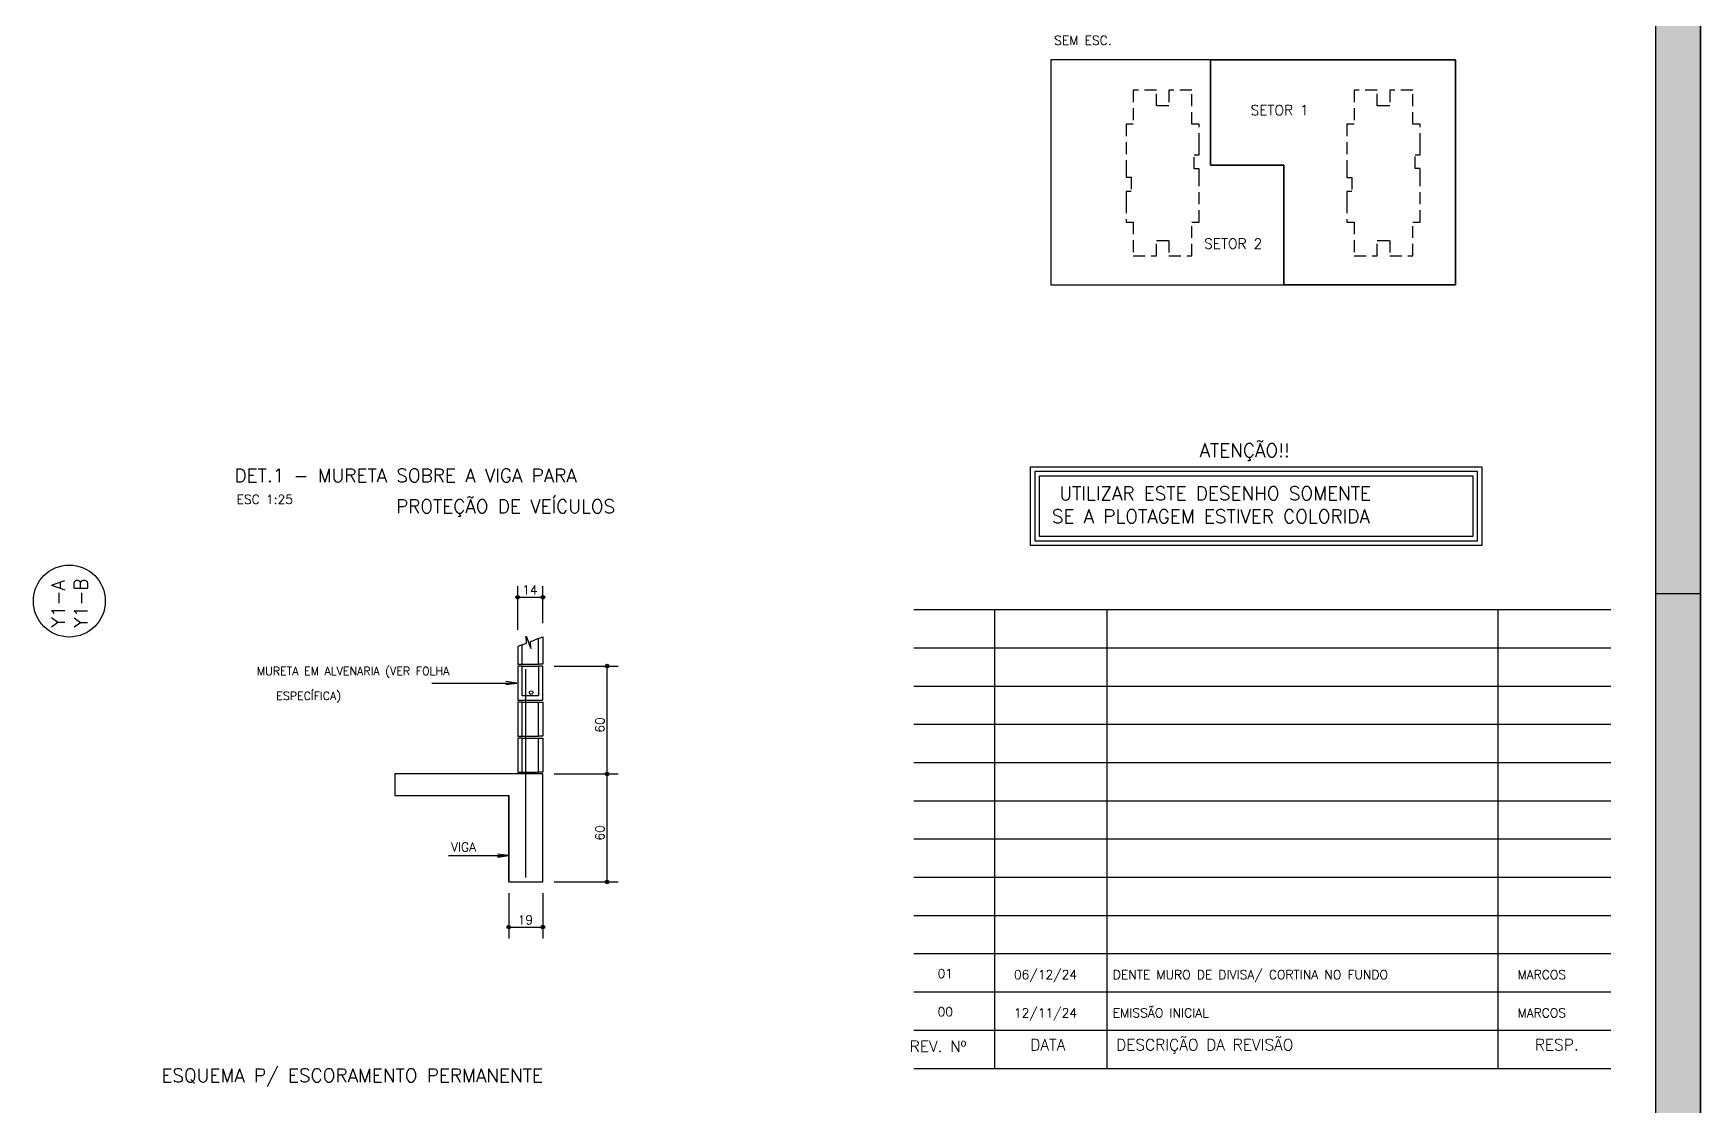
# Model space of a CAD drawing. Extents: x -9640 to 3028, y -572 to 5735.
# Drawn here: x 247 to 3028, y 801 to 2589 of the extents above; entities that cross this region are included whole.
import ezdxf

# ---------------------------------------------------------------- set-up
doc = ezdxf.new("R2010")
doc.units = 0
doc.header["$LTSCALE"] = 100
doc.header["$MEASUREMENT"] = 0
doc.linetypes.add('ESTILO_TQS_0002', pattern=[0.3, 0.2, -0.1])
doc.layers.get('0').update_dxf_attribs({"color": 245, "linetype": 'CONTINUOUS'})
for name, color, linetype in [('01', 7, 'CONTINUOUS'), ('104', 5, 'CONTINUOUS'), ('132', 7, 'CONTINUOUS'), ('16', 5, 'CONTINUOUS'), ('18', 4, 'CONTINUOUS'), ('210', 7, 'ESTILO_TQS_0002'), ('221', 102, 'CONTINUOUS'), ('235', 7, 'CONTINUOUS'), ('30', 7, 'CONTINUOUS'), ('60', 7, 'CONTINUOUS'), ('TEX1', 7, 'CONTINUOUS')]:
    doc.layers.add(name, color=color, linetype=linetype)
doc.styles.get("Standard").update_dxf_attribs({"font": 'ROMANS.SHX'})

# ---------------------------------------------------------------- blocks, each defined once
blk = doc.blocks.new('DOT2', base_point=(2575.862793, -1123.101563))
for radius in [0.16, 0.08]:
    blk.add_circle((2575.862793, -1123.101563), radius)
blk = doc.blocks.new('LINCOR', base_point=(3.340557, 0.831553))
blk.add_lwpolyline([(3.340557, 0.831553), (3.673891, 0.831553), (3.840557, 1.331553), (3.840557, 0.331553), (4.007224, 0.831553), (4.340557, 0.831553)])

msp = doc.modelspace()

# ---------------------------------------------------------------- linework, layer by layer
for p, q in [((2952.924399, 1655.409286), (3027.924399, 1655.409286)), ((1715.424399, 1628.409286), (2877.924399, 1628.409286)), ((1850.424399, 863.409286), (1850.424399, 1628.409286)), ((2037.924399, 863.409286), (2037.924399, 1628.409286)), ((2690.424399, 863.409286), (2690.424399, 1628.409286)), ((1715.424399, 1564.659286), (2877.924399, 1564.659286)), ((1715.424399, 1500.909286), (2877.924399, 1500.909286)), ((1715.424399, 1437.159286), (2877.924399, 1437.159286)), ((1715.424399, 1373.409286), (2877.924399, 1373.409286)), ((1715.424399, 1309.659286), (2877.924399, 1309.659286)), ((1715.424399, 1245.909286), (2877.924399, 1245.909286)), ((1715.424399, 1182.159286), (2877.924399, 1182.159286)), ((1715.424399, 1118.409286), (2877.924399, 1118.409286)), ((1715.424399, 1054.659286), (2877.924399, 1054.659286)), ((1715.424399, 990.909286), (2877.924399, 990.909286)), ((1715.424399, 927.159286), (2877.924399, 927.159286)), ((1715.424399, 863.409286), (2877.924399, 863.409286))]:
    msp.add_line(p, q)
for points in [[(-9639.575601, -572.090714), (3027.924399, -572.090714), (3027.924399, 5735.409286), (-9639.575601, 5735.409286), (-9639.575601, -572.090714)], [(2952.924399, 5735.409286), (3027.924399, 5735.409286), (3027.924399, -572.090714), (2952.924399, -572.090714), (2952.924399, 5735.409286)], [(-9452.075601, -497.090714), (2952.924399, -497.090714), (2952.924399, 5660.409286), (-9452.075601, 5660.409286), (-9452.075601, -497.090714)], [(2619.036431, 2544.846119), (1944.036431, 2544.846119), (1944.036431, 2169.846119), (2619.036431, 2169.846119), (2619.036431, 2544.846119)], [(2210.211263, 2544.846119), (2210.211263, 2369.608619), (2332.836262, 2369.608619), (2332.836262, 2169.846119)]]:
    msp.add_lwpolyline(points)
at = {"layer": '01'}
for p, q in [((1096.8064, 1354.219148), (849.760543, 1354.219148)), ((1096.8064, 1174.219148), (1096.8064, 1354.219148)), ((849.760543, 1318.219148), (971.205806, 1318.219148)), ((971.205806, 1318.219148), (1039.8064, 1318.219148)), ((1039.8064, 1174.219148), (1039.8064, 1318.219148)), ((1039.8064, 1174.219148), (1096.8064, 1174.219148))]:
    msp.add_line(p, q, dxfattribs=at)
for points in [[(1910.321969, 1866.368756), (2662.747265, 1866.368756), (2662.747265, 1735.080119), (1910.321969, 1735.080119), (1910.321969, 1866.368756)], [(1917.821969, 1858.868756), (2655.247265, 1858.868756), (2655.247265, 1742.580119), (1917.821969, 1742.580119), (1917.821969, 1858.868756)], [(1925.321969, 1851.368756), (2647.747265, 1851.368756), (2647.747265, 1750.080119), (1925.321969, 1750.080119), (1925.321969, 1851.368756)]]:
    msp.add_lwpolyline(points, dxfattribs=at)
at = {"layer": '104'}
msp.add_lwpolyline([(1910.321969, 1866.368756), (2662.747265, 1866.368756), (2662.747265, 1735.080119), (1910.321969, 1735.080119), (1910.321969, 1866.368756)], dxfattribs=at)
at = {"layer": '132'}
for p, q in [((1089.3064, 1579.940504), (1083.022629, 1577.58409)), ((1062.3064, 1537.219148), (1089.3064, 1537.219148)), ((1062.3064, 1534.219148), (1089.3064, 1534.219148)), ((1062.3064, 1474.219148), (1089.3064, 1474.219148)), ((1062.3064, 1417.219148), (1089.3064, 1417.219148)), ((1062.3064, 1414.219148), (1089.3064, 1414.219148)), ((1062.3064, 1357.219148), (1089.3064, 1357.219148))]:
    msp.add_line(p, q, dxfattribs=at)
for points in [[(1062.3064, 1537.219148), (1062.3064, 1569.815504), (1054.8064, 1567.003004), (1054.8064, 1537.219148), (1062.3064, 1537.219148)], [(1089.3064, 1537.219148), (1089.3064, 1579.940504), (1096.8064, 1582.753004), (1096.8064, 1537.219148), (1089.3064, 1537.219148)], [(1096.8064, 1477.219148), (1096.8064, 1534.219148), (1089.3064, 1534.219148), (1089.3064, 1484.719148), (1062.3064, 1484.719148), (1062.3064, 1534.219148), (1054.8064, 1534.219148), (1054.8064, 1477.219148), (1096.8064, 1477.219148)], [(1062.3064, 1417.219148), (1062.3064, 1474.219148), (1054.8064, 1474.219148), (1054.8064, 1417.219148), (1062.3064, 1417.219148)], [(1089.3064, 1417.219148), (1089.3064, 1474.219148), (1096.8064, 1474.219148), (1096.8064, 1417.219148), (1089.3064, 1417.219148)], [(1062.3064, 1357.219148), (1062.3064, 1414.219148), (1054.8064, 1414.219148), (1054.8064, 1357.219148), (1062.3064, 1357.219148)], [(1089.3064, 1357.219148), (1089.3064, 1414.219148), (1096.8064, 1414.219148), (1096.8064, 1357.219148), (1089.3064, 1357.219148)]]:
    msp.add_lwpolyline(points, dxfattribs=at)
at = {"layer": '18'}
msp.add_circle((306.876232, 1642.596), 60, dxfattribs=at)
at = {"layer": '210'}
for points in [[(2069.511465, 2309.346119), (2069.511465, 2274.546119), (2081.511431, 2274.546119), (2081.511431, 2217.921119), (2120.061431, 2217.921119), (2120.061431, 2243.646119), (2140.761431, 2243.646119), (2140.761431, 2217.921119), (2179.311431, 2217.921119), (2179.311431, 2274.546119), (2191.311465, 2274.546119), (2191.311431, 2343.096119), (2191.311431, 2343.096119), (2191.311431, 2362.971119), (2183.061431, 2362.971119), (2183.061431, 2386.445547), (2191.311431, 2386.445547), (2191.311431, 2402.796119), (2191.311431, 2402.796119), (2191.311465, 2437.596119), (2179.311431, 2437.596119), (2179.311431, 2494.221119), (2140.761431, 2494.221119), (2140.761431, 2468.496118), (2120.061431, 2468.496118), (2120.061431, 2494.221119), (2081.511431, 2494.221119), (2081.511431, 2437.596119), (2069.511465, 2437.596119), (2069.511465, 2369.046119), (2069.511431, 2369.046119), (2069.511431, 2349.171119), (2077.761431, 2349.171119), (2077.761431, 2325.69669), (2069.511431, 2325.69669), (2069.511431, 2309.346119), (2069.511465, 2309.346119)], [(2438.023965, 2309.346119), (2438.023965, 2274.546119), (2450.023931, 2274.546119), (2450.023931, 2217.921119), (2488.573931, 2217.921119), (2488.573931, 2243.646119), (2509.273931, 2243.646119), (2509.273931, 2217.921119), (2547.823931, 2217.921119), (2547.823931, 2274.546119), (2559.823965, 2274.546119), (2559.823931, 2343.096119), (2559.823931, 2343.096119), (2559.823931, 2363.796128), (2551.573931, 2363.796128), (2551.573931, 2386.445547), (2559.823931, 2386.445547), (2559.823931, 2402.796119), (2559.823931, 2402.796119), (2559.823965, 2437.596119), (2547.823931, 2437.596119), (2547.823931, 2494.221119), (2509.273931, 2494.221119), (2509.273931, 2468.496118), (2488.573931, 2468.496118), (2488.573931, 2494.221119), (2450.023931, 2494.221119), (2450.023931, 2437.596119), (2438.023965, 2437.596119), (2438.023965, 2369.046119), (2438.023931, 2369.046119), (2438.023931, 2348.796128), (2446.273931, 2348.796128), (2446.273931, 2325.69669), (2438.023931, 2325.69669), (2438.023931, 2309.346119), (2438.023965, 2309.346119)]]:
    msp.add_lwpolyline(points, dxfattribs=at)
at = {"layer": '221'}
for p, q in [((1054.8064, 1594.485178), (1054.8064, 1667.615486)), ((1054.8064, 1648.865486), (1096.8064, 1648.865486)), ((1096.8064, 1605.653935), (1096.8064, 1667.615486)), ((1115.5564, 1534.219148), (1222.624425, 1534.219148)), ((1203.874425, 1354.219148), (1203.874425, 1534.219148)), ((1115.5564, 1354.219148), (1222.624425, 1354.219148)), ((1203.874425, 1174.219148), (1203.874425, 1354.219148)), ((1115.5564, 1174.219148), (1222.624425, 1174.219148)), ((1039.8064, 1155.469148), (1039.8064, 1080.167189)), ((1096.8064, 1155.469148), (1096.8064, 1080.167189)), ((1039.8064, 1098.917189), (1096.8064, 1098.917189))]:
    msp.add_line(p, q, dxfattribs=at)
for points in [[(911.649074, 1505.813972), (1053.533191, 1505.813972), (1034.9436, 1503.366606), (1053.533191, 1505.813972), (1034.9436, 1508.261338)], [(939.614372, 1218.112398), (1039.8064, 1218.112398), (1021.216809, 1215.665032), (1039.8064, 1218.112398), (1021.216809, 1220.559764)]]:
    msp.add_lwpolyline(points, dxfattribs=at)
at = {"layer": '235'}
for points in [[(2952.924399, 5735.409286), (3027.924399, 5735.409286), (3027.924399, -572.090714)], [(2952.924399, 5735.409286), (3027.924399, -572.090714), (3027.924399, -572.090714)], [(2952.924399, 5735.409286), (3027.924399, -572.090714), (2952.924399, -572.090714)], [(2952.924399, 5735.409286), (2952.924399, -572.090714), (2952.924399, -572.090714)], [(2952.924399, 5735.409286), (2952.924399, -572.090714), (2952.924399, 5735.409286)]]:
    msp.add_solid(points, dxfattribs=at)
at = {"layer": '30'}
for points in [[(1944.036431, 2544.846119), (1944.036431, 2169.846119), (2332.836262, 2169.846119), (2332.836262, 2369.608619), (2210.211263, 2369.608619), (2210.211263, 2544.846119), (1944.036431, 2544.846119)], [(2210.211263, 2544.846119), (2619.036431, 2544.846119), (2619.036431, 2169.846119), (2332.836262, 2169.846119), (2332.836262, 2369.608619), (2210.211263, 2369.608619), (2210.211263, 2544.846119)], [(849.760543, 1318.219148), (1039.8064, 1318.219148), (1039.8064, 1174.219148), (1096.8064, 1174.219148), (1096.8064, 1354.219148), (849.760543, 1354.219148), (849.760543, 1318.219148)]]:
    msp.add_lwpolyline(points, dxfattribs=at)
at = {"layer": '60'}
msp.add_line((1068.3064, 1181.719148), (1068.3064, 1529.135326), dxfattribs=at)
msp.add_circle((1077.084349, 1490.067052), 3.028992, dxfattribs=at)

# ---------------------------------------------------------------- block references
at = {"layer": '132', "xscale": 22.124943, "yscale": 22.124943, "rotation": 20.556045}
msp.add_blockref('LINCOR', (1062.3064, 1569.815504), dxfattribs=at)
at = {"layer": '221', "xscale": 18.75, "yscale": 18.75}
for p in [(1054.8064, 1648.865486), (1096.8064, 1648.865486), (1039.8064, 1098.917189), (1096.8064, 1098.917189)]:
    msp.add_blockref('DOT2', p, dxfattribs=at)
at = {"layer": '221', "xscale": 18.75, "yscale": 18.75, "rotation": 90}
for p in [(1203.874425, 1534.219148), (1203.874425, 1534.219148), (1203.874425, 1354.219148), (1203.874425, 1174.219148)]:
    msp.add_blockref('DOT2', p, dxfattribs=at)

# ---------------------------------------------------------------- texts
for s, height, p in [('SEM ESC.', 15, (1949.595503, 2569.912872)), ('ESC 1:25', 15, (586.063158, 1804.603521)), ('MURETA EM ALVENARIA (VER FOLHA', 13.5, (619.682139, 1519.177131)), ('ESPECÍFICA)', 13.5, (652.020863, 1477.731102)), ('VIGA', 15, (943.551865, 1224.890546)), ('01', 15, (1755.018424, 1014.007578)), ('06/12/24', 15, (1882.369821, 1012.221798)), ('DENTE MURO DE DIVISA/ CORTINA NO FUNDO', 15, (2047.369821, 1012.221798)), ('MARCOS', 15, (2722.369821, 1012.221798)), ('00', 15, (1755.018424, 950.257578)), ('12/11/24', 15, (1882.369821, 948.471798)), ('EMISSÃO INICIAL', 15, (2047.369821, 948.471798)), ('MARCOS', 15, (2722.369821, 948.471798))]:
    msp.add_text(s, height=height).set_placement(p)
at = {"layer": '01'}
for s, p in [('SETOR 1', (2277.265942, 2452.658147)), ('SETOR 2', (2199.764511, 2230.086567))]:
    msp.add_text(s, height=16.875, dxfattribs=at).set_placement(p)
at = {"layer": '16'}
for s, p in [('ATENÇÃO!!', (2192.12538, 1882.535456)), ('DET.1 - MURETA SOBRE A VIGA PARA', (582.389301, 1840.702607)), ('PROTEÇÃO DE VEÍCULOS', (851.830326, 1789.217061)), ('UTILIZAR ESTE DESENHO SOMENTE', (1958.25329, 1810.849376)), ('SE A PLOTAGEM ESTIVER COLORIDA', (1945.764831, 1772.650766)), ('ESQUEMA P/ ESCORAMENTO PERMANENTE', (460.453792, 840.349343))]:
    msp.add_text(s, height=22.5, dxfattribs=at).set_placement(p)
at = {"layer": '18'}
for s, p in [('Y1-A', (299.658144, 1598.668453)), ('Y1-B', (337.31154, 1598.355871))]:
    msp.add_text(s, height=22.5, rotation=90, dxfattribs=at).set_placement(p)
at = {"layer": '221'}
for s, p in [('14', (1062.3064, 1653.365486)), ('19', (1054.8064, 1103.417189))]:
    msp.add_text(s, height=15, dxfattribs=at).set_placement(p)
for p in [(1199.374425, 1423.219148), (1199.374425, 1243.219148)]:
    msp.add_text('60', height=15, rotation=90, dxfattribs=at).set_placement(p)
at = {"layer": 'TEX1'}
for s, p in [('REV. Nº', (1708.669255, 890.734353)), ('DATA', (1909.799399, 893.409286)), ('DESCRIÇÃO DA REVISÃO', (2052.924399, 893.409286)), ('RESP.', (2751.399474, 893.409286))]:
    msp.add_text(s, height=18.75, dxfattribs=at).set_placement(p)

doc.saveas('drawing.dxf')
